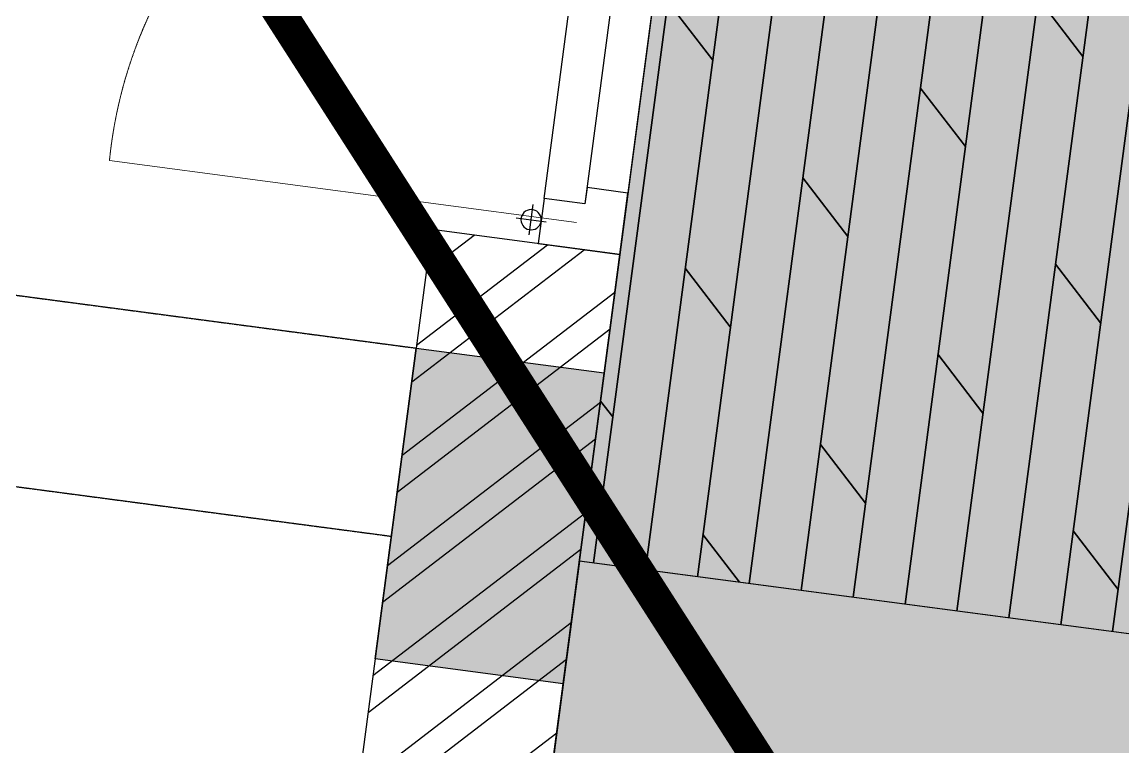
# Model space of a CAD drawing. Header units: millimetres. Extents: x -179928 to 528275, y -469666 to 511935.
# Drawn here: x 79522 to 80857, y 101823 to 102702 of the extents above; entities that cross this region are included whole.
import ezdxf
from ezdxf.enums import TextEntityAlignment as Align

# ---------------------------------------------------------------- set-up
doc = ezdxf.new("R2010")
doc.units = ezdxf.units.MM
doc.linetypes.add('DASHED', pattern=[0.75, 0.5, -0.25])
for name, color, linetype in [('ad-Column', 3, 'Continuous'), ('ad-Column Hatch', 125, 'Continuous'), ('ad-Door', 11, 'Continuous'), ('ad-Elevation 10', 8, 'Continuous'), ('ad-Furniture', 8, 'Continuous'), ('ad-Plinth', 8, 'Continuous'), ('ad-Secondary Roof', 6, 'Continuous'), ('ad-Text Main_Door&window Label', 7, 'Continuous'), ('ad-Verandah', 33, 'Continuous'), ('ad-Wall', 240, 'Continuous'), ('ad-Wall hatch', 8, 'Continuous')]:
    doc.layers.add(name, color=color, linetype=linetype)
doc.layers.add('ad-Landscape', color=94, linetype='Continuous', lineweight=35)
doc.styles.add('New Text Style', font='arial.ttf', dxfattribs={"height": 100})

# ---------------------------------------------------------------- blocks, each defined once
blk = doc.blocks.new('*U207123')
at = {"color": 8, "lineweight": 0}
blk.add_line((31.6, -57.1), (31.6, -628.6), dxfattribs=at)
for p, q in [((27.6, -130.7), (27.6, -93.9)), ((9.2, -112.3), (46, -112.3))]:
    blk.add_line(p, q)
for points in [[(55.3, -100), (0, -100), (0, 0), (75, 0), (75, -50), (55.3, -50)], [(55.3, -100), (600, -100), (600, -50), (55.3, -50)]]:
    blk.add_lwpolyline(points, close=True)
blk.add_circle((27.6, -112.3), 12.3)
at = {"color": 8, "linetype": 'DASHED', "lineweight": 0}
blk.add_arc((49, -77.6), 551.3, 268.1881, 1.8119, dxfattribs=at)
at = {"layer": 'ad-Text Main_Door&window Label', "style": 'New Text Style'}
blk.add_attdef('D1', text='', height=100, dxfattribs=at).set_placement((600, 245), align=Align.MIDDLE_CENTER)
blk = doc.blocks.new('zw$42B5')
at = {"layer": 'ad-Wall hatch', "transparency": 33554610}
h = blk.add_hatch(dxfattribs=at)
h.set_pattern_fill('ANSI32', color=256, scale=10)
h.set_pattern_definition([(45, (411299.33, 102900.03), (-67.35192, 67.35192), []), (45, (411344.235, 102900.03), (-67.35192, 67.35192), [])])
h.paths.add_polyline_path([(12120, 0), (12120, 9020), (11890, 9020), (11890, 230), (10090, 230), (10090, 0)])
at = {"layer": 'ad-Wall'}
blk.add_lwpolyline([(12120, 0), (12120, 9020), (11890, 9020), (11890, 230), (10090, 230), (10090, 0)], close=True, dxfattribs=at)
at = {"layer": 'ad-Door', "ltscale": 5, "xscale": -1, "rotation": 270}
blk.add_blockref('*U207123', (12120, 9020), dxfattribs=at)
blk = doc.blocks.new('1625E_Roof Plan')
at = {"layer": 'ad-Secondary Roof', "linetype": 'DASHED', "ltscale": 2, "const_width": 40}
blk.add_lwpolyline([(12570, 8195), (10022.5, 11207.5), (12570, 14220), (13950, 14220), (13950, 8195)], close=True, dxfattribs=at)
blk = doc.blocks.new('zw$6AA0')
at = {"layer": 'ad-Column Hatch', "transparency": 33554687}
h = blk.add_hatch(color=256, dxfattribs=at)
h.dxf.hatch_style = 1
h.paths.add_polyline_path([(0, -230), (380, -230), (380, 0), (0, 0)])
at = {"layer": 'ad-Column'}
blk.add_lwpolyline([(0, -230), (380, -230), (380, 0), (0, 0)], close=True, dxfattribs=at)
blk = doc.blocks.new('1625E_Columns')
at = {"layer": 'ad-Column', "xscale": -1, "rotation": 90}
blk.add_blockref('zw$6AA0', (11890, 8875), dxfattribs=at)
blk = doc.blocks.new('1625_East Villa')
at = {"transparency": 33554559}
h = blk.add_hatch(color=43, dxfattribs=at)
h.dxf.hatch_style = 1
h.paths.add_polyline_path([(12120, 13620), (13640, 13620), (13640, 8645), (12120, 8645)])
h = blk.add_hatch(color=256, dxfattribs=at)
h.dxf.hatch_style = 1
h.set_gradient(color1=(153, 204, 0), color2=(63, 127, 0), tint=1, name='INVSPHERICAL')
h.paths.add_polyline_path([(12120, 4745), (14550, 4745), (14550, 8645), (12120, 8645)])
h = blk.add_hatch(dxfattribs=at)
h.set_pattern_fill('GRASS', color=74)
h.set_pattern_definition([(90, (-1084315.541, 674820.024), (-17.96051224, 17.96051224), [4.7625, -31.1585245]), (45, (-1084315.54, 674820.024), (-17.96051224, 17.96051224), [4.7625, -20.6375]), (135, (-1084315.54, 674820.024), (-17.96051224, -17.96051224), [4.7625, -20.6375])])
h.paths.add_polyline_path([(12120, 4745), (14550, 4745), (14550, 8645), (12120, 8645)])
at = {"layer": 'ad-Landscape', "transparency": 33554687}
h = blk.add_hatch(dxfattribs=at)
h.set_pattern_fill('DOLMIT', color=44, scale=10, angle=270)
h.set_pattern_definition([(270, (-442546.75, 147352.39), (63.5, -1e-14), []), (315, (-442546.75, 147352.4), (126.999913, 126.999913), [89.80256, -179.60512])])
h.paths.add_polyline_path([(12120, 13620), (13640, 13620), (13640, 8645), (12120, 8645)])
at = {"layer": 'ad-Elevation 10'}
blk.add_lwpolyline([(12120, 4745), (14550, 4745), (14550, 8645), (12120, 8645)], close=True, dxfattribs=at)
at = {"layer": 'ad-Furniture', "linetype": 'DASHED'}
for points in [[(7240, 8875), (11890, 8875)], [(7240, 8645), (11890, 8645)]]:
    blk.add_lwpolyline(points, dxfattribs=at)
at = {"layer": 'ad-Verandah', "lineweight": 9}
blk.add_lwpolyline([(12120, 13620), (13640, 13620), (13640, 8645), (12120, 8645)], close=True, dxfattribs=at)
at = {"layer": 'ad-Wall'}
blk.add_blockref('zw$42B5', (0, 0), dxfattribs=at)
blk.add_blockref('1625E_Roof Plan', (0, 0))
blk.add_blockref('1625E_Columns', (0, 0))
blk = doc.blocks.new("All Plot's Villa Plans")
at = {"ltscale": 5, "rotation": 352.4703876422526}
blk.add_blockref('1625_East Villa', (67049.9, 95065.9), dxfattribs=at)
blk = doc.blocks.new('A$C92fa9908')
at = {"layer": 'ad-Plinth', "ltscale": 5}
blk.add_lwpolyline([(0, 13620), (12120, 13620), (12120, 0), (0, 0), (0, 4745), (2830, 4745), (2830, 8645), (0, 8645)], close=True, dxfattribs=at)
at = {"layer": 'ad-Verandah', "lineweight": 9}
blk.add_lwpolyline([(12120, 13620), (13650, 13620), (13650, 8645), (12120, 8645)], close=True, dxfattribs=at)
blk = doc.blocks.new('zw$C194')
at = {"layer": 'ad-Plinth', "ltscale": 5, "rotation": 352.470387642262}
blk.add_blockref('A$C92fa9908', (-124789, -333692.8), dxfattribs=at)
blk = doc.blocks.new("Villa's Boundary")
at = {"ltscale": 5}
blk.add_blockref('zw$C194', (191838.8, 428758.8), dxfattribs=at)

msp = doc.modelspace()

# ---------------------------------------------------------------- block references
at = {"ltscale": 5}
msp.add_blockref("Villa's Boundary", (0, 0), dxfattribs=at)

# ---------------------------------------------------------------- next in the draw order: block references
msp.add_blockref("All Plot's Villa Plans", (0, 0), dxfattribs=at)

doc.saveas('drawing.dxf')
